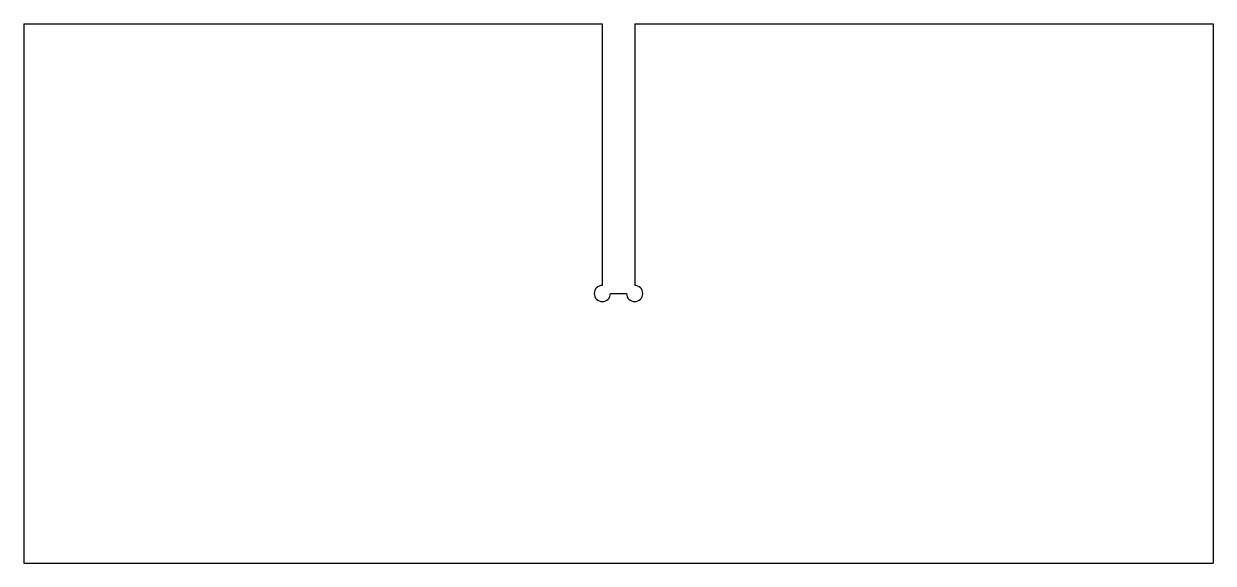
# Model space of a CAD drawing. Header units: millimetres. Extents: x -110 to 110, y 0 to 100.
import ezdxf

# ---------------------------------------------------------------- set-up
doc = ezdxf.new("R2010")
doc.units = ezdxf.units.MM

msp = doc.modelspace()

# ---------------------------------------------------------------- linework, layer by layer
at = {"color": 7, "linetype": 'Continuous', "lineweight": 25}
for p, q in [((-110.14, 100), (-3, 100)), ((-110.14, 100), (-110.14, 0)), ((-3, 100), (-3, 51.5)), ((3, 100), (110.14, 100)), ((3, 100), (3, 51.5)), ((110.14, 100), (110.14, 0)), ((-1.5, 50), (1.5, 50)), ((-110.14, 0), (110.14, 0))]:
    msp.add_line(p, q, dxfattribs=at)
for centre, start, end in [((-3, 50), 90, 0), ((3, 50), 180, 90)]:
    msp.add_arc(centre, 1.5, start, end, dxfattribs=at)

doc.saveas('drawing.dxf')
